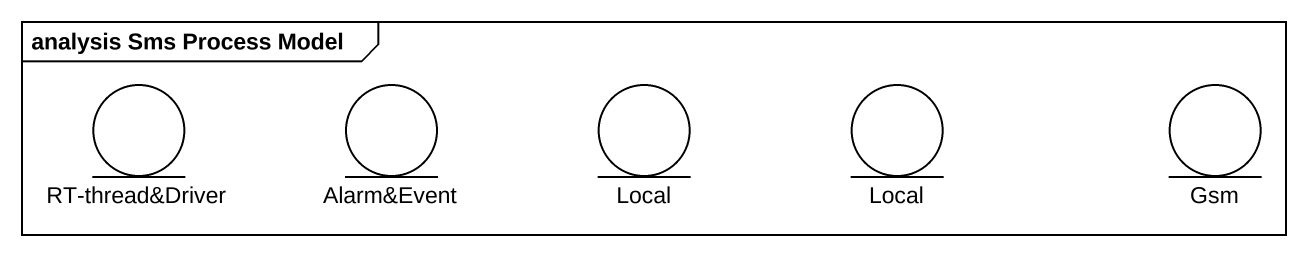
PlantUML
@startuml
mainframe analysis Sms Process Model
entity "RT-thread&Driver" as RT_thread_Driver
entity "Alarm&Event" as Alarm_Event
entity Local
entity "Local" as Local_2
entity Gsm
@enduml
